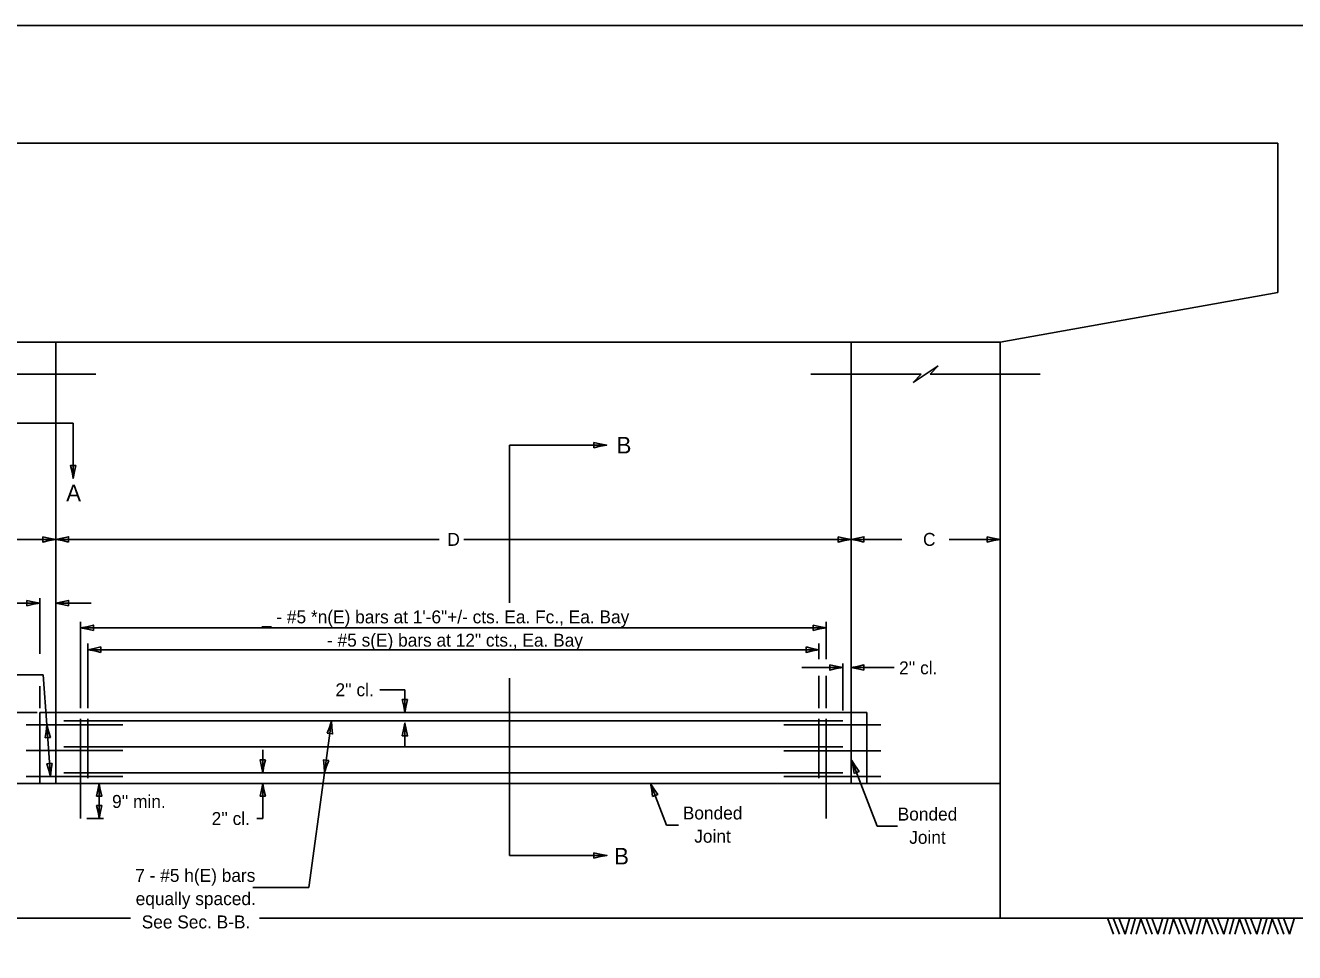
# Model space of a CAD drawing. Extents: x 2262241 to 2262871, y -3123496 to -3123096.
# Drawn here: x 2262451 to 2262726.7, y -3123297.8 to -3123096.3 of the extents above; entities that cross this region are included whole.
import ezdxf

# ---------------------------------------------------------------- set-up
doc = ezdxf.new("R2010")
doc.units = 0
for name, color, linetype in [('BR_Dimensions_and_Text', 7, 'Continuous'), ('Default', 7, 'Continuous'), ('RD_Pr_Roadway_Dimensions', 7, 'Continuous'), ('RD_Pr_Roadway_Items', 7, 'Continuous'), ('RD_Pr_Roadway_Notes', 7, 'Continuous')]:
    doc.layers.add(name, color=color, linetype=linetype)

msp = doc.modelspace()

# ---------------------------------------------------------------- linework, layer by layer
at = {"layer": 'BR_Dimensions_and_Text'}
msp.add_line((2262467.01, -3123265.83), (2262467.01, -3123268.59), dxfattribs=at)
at = {"layer": 'Default'}
msp.add_lwpolyline([(2262240.84, -3123496.3), (2262870.84, -3123496.3), (2262870.84, -3123096.3), (2262240.84, -3123096.3)], close=True, dxfattribs=at)
at = {"layer": 'RD_Pr_Roadway_Dimensions'}
for p, q in [((2262643.81, -3123173.89), (2262649.23, -3123170.29)), ((2262649.23, -3123170.29), (2262647.5, -3123172.09)), ((2262442.34, -3123172.09), (2262466.25, -3123172.09)), ((2262621.62, -3123172.09), (2262645.54, -3123172.09)), ((2262645.54, -3123172.09), (2262643.81, -3123173.89)), ((2262647.5, -3123172.09), (2262671.42, -3123172.09)), ((2262457.55, -3123207.97), (2262446.51, -3123207.97)), ((2262540.89, -3123207.97), (2262457.55, -3123207.97)), ((2262630.32, -3123207.97), (2262546.24, -3123207.97)), ((2262630.32, -3123207.97), (2262641.37, -3123207.97)), ((2262651.67, -3123207.97), (2262662.72, -3123207.97)), ((2262454.11, -3123232.87), (2262454.11, -3123220.77)), ((2262454.11, -3123221.82), (2262445.19, -3123221.82)), ((2262465.28, -3123221.82), (2262457.55, -3123221.82)), ((2262462.95, -3123225.86), (2262462.95, -3123244.62)), ((2262624.93, -3123225.86), (2262624.93, -3123233.99)), ((2262462.95, -3123227.19), (2262624.93, -3123227.19)), ((2262464.54, -3123230.61), (2262464.54, -3123244.62)), ((2262464.54, -3123231.94), (2262623.34, -3123231.94)), ((2262623.34, -3123230.61), (2262623.34, -3123233.99)), ((2262628.52, -3123245.19), (2262628.52, -3123234.92)), ((2262628.52, -3123235.82), (2262619.65, -3123235.82)), ((2262623.34, -3123237.59), (2262623.34, -3123244.62)), ((2262624.93, -3123237.59), (2262624.93, -3123244.62)), ((2262639.7, -3123235.82), (2262630.32, -3123235.82)), ((2262454.11, -3123244.62), (2262454.11, -3123239.88)), ((2262527.97, -3123240.66), (2262533.42, -3123240.66)), ((2262533.42, -3123240.66), (2262533.42, -3123245.59)), ((2262453.56, -3123245.59), (2262427.76, -3123245.59)), ((2262533.42, -3123247.89), (2262533.42, -3123253.05)), ((2262502.53, -3123258.69), (2262502.53, -3123253.68)), ((2262467.01, -3123260.99), (2262467.01, -3123268.59)), ((2262502.53, -3123268.64), (2262502.53, -3123260.99)), ((2262464.32, -3123268.59), (2262467.91, -3123268.59)), ((2262502.53, -3123268.64), (2262501.25, -3123268.64))]:
    msp.add_line(p, q, dxfattribs=at)
for points in [[(2262454.76, -3123207.39), (2262454.75, -3123207.97), (2262454.75, -3123208.56), (2262456.16, -3123208.21), (2262457.55, -3123207.97), (2262456.06, -3123207.7)], [(2262460.35, -3123208.56), (2262460.35, -3123207.97), (2262460.35, -3123207.39), (2262458.95, -3123207.73), (2262457.55, -3123207.97), (2262459.05, -3123208.24)], [(2262627.53, -3123207.39), (2262627.52, -3123207.97), (2262627.52, -3123208.56), (2262628.92, -3123208.21), (2262630.32, -3123207.97), (2262628.83, -3123207.7)], [(2262633.12, -3123208.56), (2262633.12, -3123207.97), (2262633.12, -3123207.39), (2262631.72, -3123207.73), (2262630.32, -3123207.97), (2262631.82, -3123208.24)], [(2262659.92, -3123207.39), (2262659.92, -3123207.97), (2262659.92, -3123208.56), (2262661.32, -3123208.21), (2262662.72, -3123207.97), (2262661.23, -3123207.7)], [(2262451.31, -3123221.24), (2262451.31, -3123221.82), (2262451.31, -3123222.41), (2262452.71, -3123222.07), (2262454.11, -3123221.82), (2262452.61, -3123221.55)], [(2262460.35, -3123222.41), (2262460.35, -3123221.82), (2262460.35, -3123221.24), (2262458.95, -3123221.58), (2262457.55, -3123221.82), (2262459.05, -3123222.1)], [(2262465.75, -3123227.77), (2262465.75, -3123227.19), (2262465.75, -3123226.6), (2262464.35, -3123226.95), (2262462.95, -3123227.19), (2262464.45, -3123227.46)], [(2262622.13, -3123226.6), (2262622.13, -3123227.19), (2262622.13, -3123227.77), (2262623.53, -3123227.43), (2262624.93, -3123227.19), (2262623.43, -3123226.92)], [(2262467.34, -3123232.52), (2262467.34, -3123231.94), (2262467.34, -3123231.35), (2262465.94, -3123231.7), (2262464.54, -3123231.94), (2262466.03, -3123232.21)], [(2262620.54, -3123231.35), (2262620.54, -3123231.94), (2262620.54, -3123232.52), (2262621.94, -3123232.18), (2262623.34, -3123231.94), (2262621.85, -3123231.67)], [(2262625.73, -3123235.24), (2262625.72, -3123235.82), (2262625.72, -3123236.41), (2262627.13, -3123236.06), (2262628.52, -3123235.82), (2262627.03, -3123235.55)], [(2262633.12, -3123236.41), (2262633.12, -3123235.82), (2262633.12, -3123235.24), (2262631.72, -3123235.58), (2262630.32, -3123235.82), (2262631.81, -3123236.09)], [(2262534, -3123242.79), (2262533.42, -3123242.79), (2262532.83, -3123242.79), (2262533.17, -3123244.19), (2262533.42, -3123245.59), (2262533.69, -3123244.1)], [(2262532.83, -3123250.69), (2262533.42, -3123250.69), (2262534, -3123250.69), (2262533.66, -3123249.29), (2262533.42, -3123247.89), (2262533.14, -3123249.39)], [(2262503.11, -3123255.89), (2262502.53, -3123255.89), (2262501.94, -3123255.89), (2262502.28, -3123257.29), (2262502.53, -3123258.69), (2262502.8, -3123257.2)], [(2262466.42, -3123263.79), (2262467.01, -3123263.79), (2262467.59, -3123263.79), (2262467.25, -3123262.39), (2262467.01, -3123260.99), (2262466.74, -3123262.48)], [(2262501.94, -3123263.79), (2262502.53, -3123263.79), (2262503.11, -3123263.79), (2262502.77, -3123262.39), (2262502.53, -3123260.99), (2262502.25, -3123262.48)], [(2262467.59, -3123265.79), (2262467.01, -3123265.79), (2262466.42, -3123265.79), (2262466.76, -3123267.19), (2262467.01, -3123268.59), (2262467.28, -3123267.1)]]:
    msp.add_lwpolyline(points, close=True, dxfattribs=at)
at = {"layer": 'RD_Pr_Roadway_Items'}
for p, q in [((2262364.87, -3123121.91), (2262723.01, -3123121.91)), ((2262723.01, -3123154.31), (2262723.01, -3123121.91)), ((2262662.72, -3123165.1), (2262723.01, -3123154.31)), ((2262425.16, -3123165.1), (2262662.72, -3123165.1)), ((2262457.55, -3123245.59), (2262457.55, -3123165.1)), ((2262630.32, -3123245.59), (2262630.32, -3123165.1)), ((2262662.72, -3123260.99), (2262662.72, -3123165.1)), ((2262454.11, -3123245.59), (2262454.11, -3123260.99)), ((2262543.94, -3123245.59), (2262454.11, -3123245.59)), ((2262457.55, -3123245.59), (2262457.55, -3123260.99)), ((2262543.94, -3123245.59), (2262633.77, -3123245.59)), ((2262630.32, -3123245.59), (2262630.32, -3123260.99)), ((2262633.77, -3123245.59), (2262633.77, -3123260.99)), ((2262451.11, -3123248.24), (2262472.15, -3123248.24)), ((2262543.94, -3123247.39), (2262459.35, -3123247.39)), ((2262462.95, -3123268.59), (2262462.95, -3123246.99)), ((2262464.54, -3123259.87), (2262464.54, -3123246.99)), ((2262543.94, -3123247.39), (2262628.52, -3123247.39)), ((2262636.77, -3123248.24), (2262615.73, -3123248.24)), ((2262623.34, -3123259.87), (2262623.34, -3123246.99)), ((2262624.93, -3123268.59), (2262624.93, -3123246.99)), ((2262451.11, -3123253.84), (2262472.15, -3123253.84)), ((2262543.94, -3123253.04), (2262459.35, -3123253.04)), ((2262543.94, -3123253.04), (2262628.52, -3123253.04)), ((2262636.77, -3123253.89), (2262615.73, -3123253.89)), ((2262451.11, -3123259.49), (2262472.15, -3123259.49)), ((2262543.94, -3123258.69), (2262459.35, -3123258.69)), ((2262543.94, -3123258.69), (2262628.52, -3123258.69)), ((2262636.77, -3123259.49), (2262615.73, -3123259.49)), ((2262662.72, -3123260.99), (2262425.16, -3123260.99)), ((2262454.11, -3123260.99), (2262633.77, -3123260.99)), ((2262543.94, -3123260.99), (2262630.32, -3123260.99)), ((2262662.72, -3123260.99), (2262662.72, -3123290.29)), ((2262473.79, -3123290.29), (2262350.01, -3123290.29)), ((2262501.84, -3123290.29), (2262838.94, -3123290.29)), ((2262687.37, -3123293.76), (2262686.09, -3123290.41)), ((2262688.61, -3123293.76), (2262687.33, -3123290.41)), ((2262689.86, -3123293.76), (2262688.58, -3123290.41)), ((2262689.86, -3123293.76), (2262690.81, -3123290.41)), ((2262691.07, -3123293.76), (2262692.02, -3123290.41)), ((2262692.28, -3123293.76), (2262693.24, -3123290.41)), ((2262694.51, -3123293.76), (2262693.24, -3123290.41)), ((2262695.76, -3123293.76), (2262694.48, -3123290.41)), ((2262697, -3123293.76), (2262695.73, -3123290.41)), ((2262697, -3123293.76), (2262697.96, -3123290.41)), ((2262698.21, -3123293.76), (2262699.17, -3123290.41)), ((2262699.43, -3123293.76), (2262700.38, -3123290.41)), ((2262701.66, -3123293.76), (2262700.38, -3123290.41)), ((2262702.91, -3123293.76), (2262701.63, -3123290.41)), ((2262704.15, -3123293.76), (2262702.88, -3123290.41)), ((2262704.15, -3123293.76), (2262705.11, -3123290.41)), ((2262705.36, -3123293.76), (2262706.32, -3123290.41)), ((2262706.57, -3123293.76), (2262707.53, -3123290.41)), ((2262708.81, -3123293.76), (2262707.53, -3123290.41)), ((2262710.05, -3123293.76), (2262708.78, -3123290.41)), ((2262711.3, -3123293.76), (2262710.02, -3123290.41)), ((2262711.3, -3123293.76), (2262712.26, -3123290.41)), ((2262712.51, -3123293.76), (2262713.47, -3123290.41)), ((2262713.72, -3123293.76), (2262714.68, -3123290.41)), ((2262715.96, -3123293.76), (2262714.68, -3123290.41)), ((2262717.2, -3123293.76), (2262715.92, -3123290.41)), ((2262718.45, -3123293.76), (2262717.17, -3123290.41)), ((2262718.45, -3123293.76), (2262719.4, -3123290.41)), ((2262719.66, -3123293.76), (2262720.61, -3123290.41)), ((2262720.87, -3123293.76), (2262721.83, -3123290.41)), ((2262723.1, -3123293.76), (2262721.83, -3123290.41)), ((2262724.35, -3123293.76), (2262723.07, -3123290.41)), ((2262725.59, -3123293.76), (2262724.32, -3123290.41)), ((2262725.59, -3123293.76), (2262726.55, -3123290.41))]:
    msp.add_line(p, q, dxfattribs=at)
at = {"layer": 'RD_Pr_Roadway_Notes'}
for p, q in [((2262421.57, -3123182.72), (2262461.35, -3123182.72)), ((2262461.35, -3123194.73), (2262461.35, -3123182.72)), ((2262556.15, -3123187.48), (2262577.26, -3123187.48)), ((2262556.15, -3123187.48), (2262556.15, -3123221.79)), ((2262454.84, -3123237.4), (2262442.99, -3123237.4)), ((2262454.84, -3123237.4), (2262455.62, -3123248.24)), ((2262556.15, -3123238.12), (2262556.15, -3123276.65)), ((2262455.62, -3123248.24), (2262456.44, -3123259.49)), ((2262515.94, -3123258.69), (2262517.5, -3123247.39)), ((2262630.53, -3123255.99), (2262635.98, -3123270.3)), ((2262512.51, -3123283.62), (2262515.94, -3123258.69)), ((2262586.78, -3123260.99), (2262590.25, -3123270.09)), ((2262590.25, -3123270.09), (2262592.85, -3123270.09)), ((2262635.98, -3123270.3), (2262640.4, -3123270.3)), ((2262556.15, -3123276.65), (2262577.28, -3123276.65)), ((2262512.51, -3123283.62), (2262500.4, -3123283.62))]:
    msp.add_line(p, q, dxfattribs=at)
for points in [[(2262574.46, -3123186.9), (2262574.46, -3123187.48), (2262574.46, -3123188.07), (2262575.86, -3123187.72), (2262577.26, -3123187.48), (2262575.77, -3123187.21)], [(2262461.93, -3123191.93), (2262461.35, -3123191.93), (2262460.76, -3123191.93), (2262461.11, -3123193.33), (2262461.35, -3123194.73), (2262461.62, -3123193.23)], [(2262455.24, -3123251.07), (2262455.83, -3123251.03), (2262456.41, -3123250.99), (2262455.97, -3123249.62), (2262455.62, -3123248.24), (2262455.46, -3123249.75)], [(2262516.54, -3123250.08), (2262517.12, -3123250.17), (2262517.7, -3123250.25), (2262517.55, -3123248.81), (2262517.5, -3123247.39), (2262517.02, -3123248.83)], [(2262456.82, -3123256.65), (2262456.23, -3123256.69), (2262455.65, -3123256.74), (2262456.09, -3123258.11), (2262456.44, -3123259.49), (2262456.6, -3123257.98)], [(2262516.9, -3123256), (2262516.32, -3123255.92), (2262515.74, -3123255.84), (2262515.89, -3123257.27), (2262515.94, -3123258.69), (2262516.41, -3123257.25)], [(2262630.98, -3123258.81), (2262631.52, -3123258.61), (2262632.07, -3123258.4), (2262631.25, -3123257.21), (2262630.53, -3123255.99), (2262630.8, -3123257.48)], [(2262587.23, -3123263.81), (2262587.78, -3123263.61), (2262588.33, -3123263.4), (2262587.51, -3123262.21), (2262586.78, -3123260.99), (2262587.06, -3123262.48)], [(2262574.48, -3123276.06), (2262574.48, -3123276.65), (2262574.48, -3123277.23), (2262575.88, -3123276.89), (2262577.28, -3123276.65), (2262575.78, -3123276.38)]]:
    msp.add_lwpolyline(points, close=True, dxfattribs=at)

# ---------------------------------------------------------------- texts
at = {"layer": 'RD_Pr_Roadway_Dimensions'}
for s, height, p in [('D', 2.81, (2262542.63, -3123209.38)), ('C', 2.81, (2262645.96, -3123209.38)), ('_ - #5 *n(E) bars at 1\'-6"+/- cts. Ea. Fc., Ea. Bay', 2.808, (2262502.36, -3123226.22)), ('_ - #5 s(E) bars at 12" cts., Ea. Bay', 2.808, (2262513.36, -3123231.28)), ("2'' cl.", 2.808, (2262640.76, -3123237.29)), ("2'' cl.", 2.808, (2262518.33, -3123242.05)), ("9'' min.", 2.808, (2262469.8, -3123266.32)), ("2'' cl.", 2.808, (2262491.43, -3123270.03))]:
    msp.add_text(s, height=height, dxfattribs=at).set_placement(p)
at = {"layer": 'RD_Pr_Roadway_Notes'}
for s, height, p in [('B', 3.6, (2262579.4, -3123189.31)), ('A', 3.6, (2262459.84, -3123199.69)), ('Bonded', 2.808, (2262593.78, -3123268.83)), ('Bonded', 2.808, (2262640.46, -3123269.07)), ('Joint', 2.808, (2262596.27, -3123273.88)), ('Joint', 2.808, (2262642.96, -3123274.12)), ('B', 3.6, (2262578.86, -3123278.61)), ('7 - #5 h(E) bars', 2.808, (2262474.84, -3123282.39)), ('equally spaced.', 2.808, (2262474.93, -3123287.44)), ('See Sec. B-B.', 2.808, (2262476.24, -3123292.5))]:
    msp.add_text(s, height=height, dxfattribs=at).set_placement(p)

doc.saveas('drawing.dxf')
